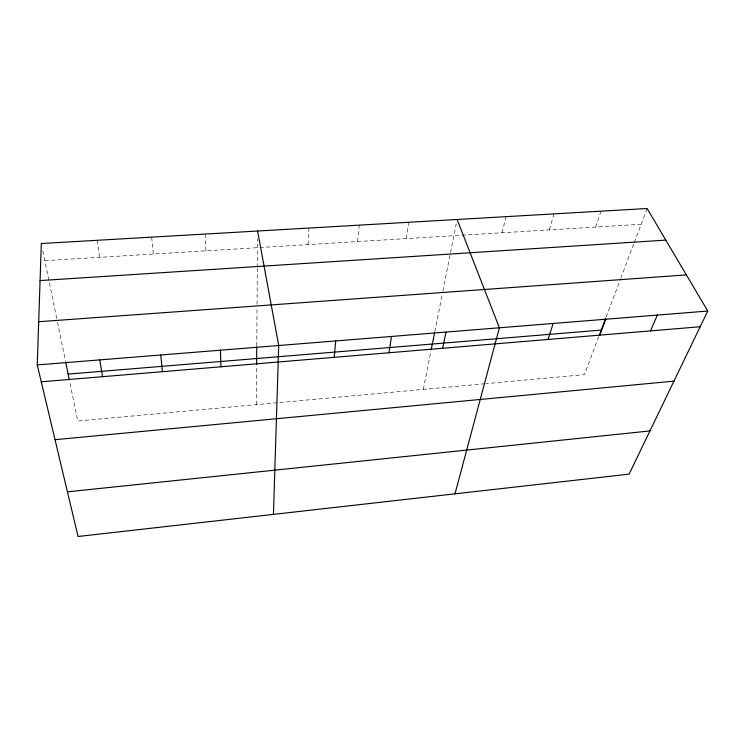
<?xml version="1.0" encoding="UTF-8"?>
<svg xmlns="http://www.w3.org/2000/svg" width="745" height="745" viewBox="0 0 745 745"><rect width="100%" height="100%" fill="white"/><g stroke="black" fill="none" stroke-linecap="round" stroke-linejoin="round"><path stroke-width="0.56" stroke-dasharray="3.73 2.79" d="M256.327 404.656L256.615 365.45M256.755 345.848L257.034 307.797M257.062 304.342L257.323 268.498M257.332 267.343L257.537 238.8M308.02 244.602L308.961 228.054M357.591 241.576L359.323 225.139M406.202 238.614L408.698 222.289M423.318 389.384L430.983 350.83M434.81 331.609L442.223 294.34M442.893 290.96L456.247 223.817M502.074 232.766L506.023 216.665M549.335 229.879L553.982 213.889M595.693 227.048L601.001 211.17M598.766 336.61L584.406 374.642L486.01 383.647M606.132 317.109L620.427 279.245M620.827 278.164L633.855 243.671M634.256 242.6L647.126 208.507M484.883 383.75L77.769 421L69.508 380.788M44.84 260.666L257.472 247.694M259.772 247.545L460.773 235.28M461.919 235.215L641.175 224.273M42.856 251.018L57.011 319.95M57.477 322.203L65.588 361.679M97.073 240.3L99.625 257.323M151.682 237.143L153.302 254.045M205.173 234.051L205.909 250.832"/><path stroke-width="1.12" d="M256.625 364.296L256.746 347.002M273.434 514.385L278.714 345.512L257.593 231.015M37.25 364.92L41.32 243.522L647.126 208.507L707.75 311.038L629.106 474.137L78.048 536.493L37.25 364.92L707.75 311.038M334.198 357.33L335.725 340.931M388.983 352.757L391.479 336.451M431.206 349.703L434.586 332.736M442.604 348.278L446.022 332.074M454.999 493.842L499.392 327.781L457.113 219.486M548.022 339.469L553.2 323.46M599.176 335.529L605.722 318.19M599.818 335.138L605.834 319.233M650.525 330.901L657.341 315.088M67.432 491.84L649.938 430.927M55.028 439.68L673.946 381.142M41.264 381.812L700.179 326.748M68.13 374.092L601.224 330.091M38.693 321.728L686.368 274.886M40.081 280.576L665.807 240.104M65.821 362.815L69.285 379.671M99.718 359.9L102.531 376.691M160.762 354.993L162.401 371.69M220.408 350.197L220.948 366.791"/></g></svg>
